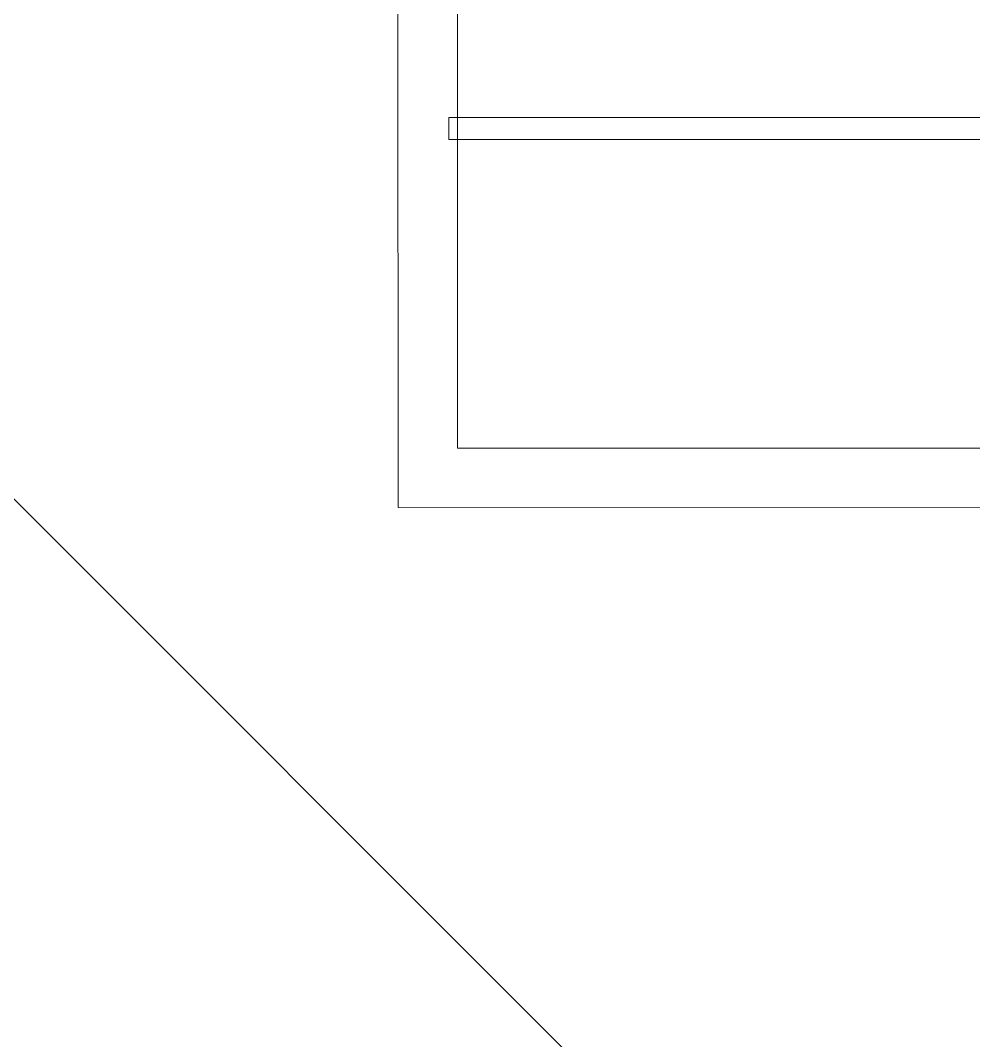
# Model space of a CAD drawing. Header units: millimetres. Extents: x -159872 to 386485, y -250577 to 158966.
# Drawn here: x 369399 to 370199, y 9552 to 10408 of the extents above; entities that cross this region are included whole.
import ezdxf

# ---------------------------------------------------------------- set-up
doc = ezdxf.new("R2010")
doc.units = ezdxf.units.MM
doc.layers.add('LDS-equipment-kitchen equipment', color=3, linetype='Continuous', lineweight=13)

# ---------------------------------------------------------------- blocks, each defined once
blk = doc.blocks.new('Group-324')
at = {"layer": 'LDS-equipment-kitchen equipment', "lineweight": 5}
for p, q in [((309542.18, 46784.01), (309085.29, 46784.01)), ((309085.29, 46765.35), (309085.29, 46784.01)), ((309542.18, 46765.35), (309085.29, 46765.35))]:
    blk.add_line(p, q, dxfattribs=at)
blk = doc.blocks.new('Group-338')
at = {"layer": 'LDS-equipment-kitchen equipment', "color": 202, "linetype": 'Continuous'}
for p, q in [((309041.97, 51686.89), (309042.73, 46456.5)), ((309092.05, 51636.88), (309092.72, 46506.5)), ((309092.72, 46506.5), (310542.17, 46506.45)), ((309042.73, 46456.5), (310542.18, 46456.45))]:
    blk.add_line(p, q, dxfattribs=at)
at = {"layer": 'LDS-equipment-kitchen equipment'}
blk.add_blockref('Group-324', (0, 0), dxfattribs=at)

msp = doc.modelspace()

# ---------------------------------------------------------------- linework, layer by layer
at = {"layer": 'LDS-equipment-kitchen equipment', "linetype": 'Continuous'}
msp.add_line((352600, 26800), (386484.54399, -7084.54399), dxfattribs=at)

# ---------------------------------------------------------------- block references
at = {"layer": 'LDS-equipment-kitchen equipment', "color": 7}
msp.add_blockref('Group-338', (60673.51323, -36457.51522), dxfattribs=at)

doc.saveas('drawing.dxf')
